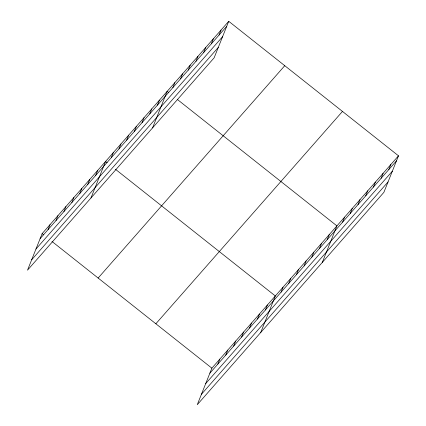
<?xml version="1.0" encoding="UTF-8"?>
<svg xmlns="http://www.w3.org/2000/svg" width="426" height="426" viewBox="0 0 426 426"><rect width="100%" height="100%" fill="white"/><g stroke="black" fill="none" stroke-linecap="round" stroke-linejoin="round"><path stroke-width="0.64" d="M228.735 21.3L42.121 233.65L27.504 270.185L214.124 57.835L228.735 21.3L398.496 155.815L383.879 192.35L197.265 404.7L211.876 368.165L398.496 155.815M48.047 229.635L50.05 224.624M55.976 220.609L57.984 215.599M63.911 211.584L65.913 206.578M71.84 202.558L73.842 197.552M79.774 193.532L81.776 188.526M87.703 184.506L89.705 179.5M95.637 175.485L97.639 170.475M90.956 197.989L105.568 161.454L107.123 162.684M111.266 157.7L113.268 152.694M118.96 148.94L120.963 143.935M126.66 140.181L128.663 135.175M134.36 131.421L136.363 126.415M142.055 122.661L144.057 117.656M149.755 113.902L151.757 108.896M157.45 105.142L159.457 100.137M152.54 127.912L167.152 91.377L168.707 92.607M172.85 87.623L174.852 82.617M180.544 78.863L182.546 73.858M188.244 70.104L190.246 65.098M195.944 61.344L197.946 56.338M203.639 52.584L205.641 47.579M211.339 43.825L213.341 38.819M219.033 35.065L221.041 30.06M217.803 364.145L219.811 359.139M225.737 355.119L227.74 350.113M233.666 346.093L235.669 341.088M241.601 337.072L243.603 332.062M249.53 328.047L251.532 323.041M257.464 319.021L259.466 314.015M265.393 309.995L267.395 304.989M260.712 332.498L275.329 295.963L115.425 169.26M281.022 292.209L283.024 287.204M288.721 283.45L290.724 278.444M296.416 274.69L298.418 269.685M304.116 265.93L306.118 260.925M311.816 257.176L313.818 252.165M319.511 248.417L321.513 243.406M327.211 239.657L329.213 234.646M322.296 262.427L336.913 225.886L177.525 99.593M342.605 222.138L344.607 217.127M350.305 213.378L352.307 208.367M358 204.618L360.007 199.608M365.7 195.859L367.702 190.848M373.4 187.099L375.402 182.088M381.094 178.34L383.096 173.329M388.794 169.58L390.796 164.574M40.119 238.656L226.733 26.305M35.954 249.061L222.574 36.711M31.668 259.78L218.282 47.43M98.14 278.04L284.754 65.689M155.857 323.776L342.472 111.426M209.874 373.171L396.494 160.82M205.715 383.576L392.33 171.225M201.423 394.295L388.043 181.945M42.121 233.65L43.676 234.886M51.977 241.462L211.876 368.165"/></g></svg>
